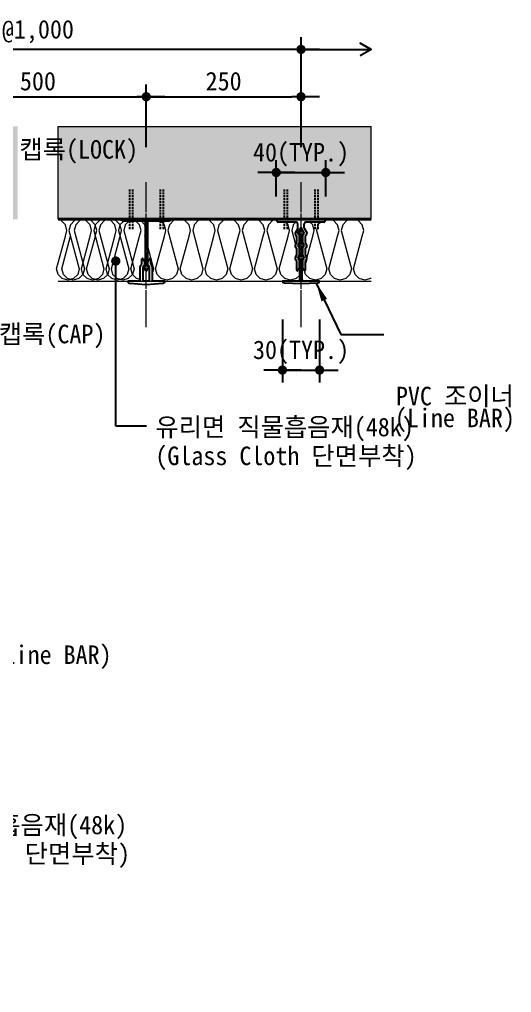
# Model space of a CAD drawing. Header units: millimetres. Extents: x 209 to 75467, y 6568 to 12199.
# Drawn here: x 45063 to 45858, y 10473 to 12047 of the extents above; entities that cross this region are included whole.
import ezdxf
from ezdxf.enums import TextEntityAlignment as Align

# ---------------------------------------------------------------- set-up
doc = ezdxf.new("R2010")
doc.units = ezdxf.units.MM
doc.header["$MEASUREMENT"] = 0
doc.linetypes.add('CEN', pattern=[62, 60, -1, 0, -1])
doc.linetypes.add('HIDDEN2', pattern=[0.1875, 0.125, -0.0625])
doc.layers.get('0').update_dxf_attribs({"linetype": 'CONTINUOUS'})
for name, color, linetype, lineweight in [('A-CNTL', 1, 'CEN', 15), ('A-CONC-LIN1', 2, 'CONTINUOUS', 40), ('A-DIMS', 7, 'CONTINUOUS', 25), ('A-ELEV-LIN2', 7, 'CONTINUOUS', 25), ('A-ELEV-LIN3', 8, 'CONTINUOUS', 18), ('A-MKXS-LEAD', 7, 'CONTINUOUS', 25), ('A-MKXS-TEXT1', 3, 'CONTINUOUS', 25), ('A-XXXX-SYMB', 7, 'CONTINUOUS', 25)]:
    doc.layers.add(name, color=color, linetype=linetype, lineweight=lineweight)
doc.layers.add('A-XXXX-NPLT', color=144, linetype='CONTINUOUS', lineweight=0, plot=False)
doc.layers.add('A-XXXX-SOLD', color=252, linetype='CONTINUOUS')
doc.styles.add('HY울릉도L', font='H2GTRE.TTF')
doc.styles.add('돋움체', font='')
doc.styles.get('돋움체').set_extended_font_data('DotumChe')
doc.dimstyles.new('CDIM', dxfattribs={"dimtxt": 3, "dimasz": 1.5, "dimexe": 2, "dimexo": 1, "dimgap": 1, "dimtad": 1, "dimdec": 0, "dimrnd": 0.5, "dimzin": 0, "dimdsep": 32, "dimlunit": 6, "dimtxsty": 'HY울릉도L', "dimblk1": '_CIDOT', "dimblk2": '_CIDOT', "dimsah": 1, "dimcen": 5.5, "dimclrd": 2, "dimclre": 2, "dimclrt": 7, "dimadec": 0, "dimazin": 0, "dimtfac": 1, "dimtdec": 0, "dimtix": 1, "dimtmove": 2, "dimatfit": 1, "dimldrblk": '_CIDOT', "dimfxl": 1, "dimtolj": 1, "dimtzin": 0, "dimlwd": -1, "dimarcsym": 0})

# ---------------------------------------------------------------- blocks, each defined once
blk = doc.blocks.new('_CIDOT')
at = {"color": 0, "linetype": 'ByBlock'}
blk.add_line((2, 0), (-1, 0), dxfattribs=at)
at = {"color": 0, "linetype": 'ByBlock', "const_width": 0.5}
blk.add_lwpolyline([(-0.25, 0, 1), (0.25, 0, 1)], format="xyb", close=True, dxfattribs=at)
blk = doc.blocks.new('*D168')
at = {"layer": 'A-DIMS', "lineweight": -2, "transparency": 16777216}
for p, q in [((44667.7, 11840.5), (44667.7, 12018.6)), ((45517.7, 11840.5), (45517.7, 12018.6))]:
    blk.add_line(p, q, dxfattribs=at)
at = {"layer": 'A-DIMS', "transparency": 16777216}
blk.add_line((45502.7, 11998.6), (44682.7, 11998.6), dxfattribs=at)
at = {"layer": 'A-DIMS', "transparency": 16777216, "xscale": 15, "yscale": 15, "zscale": 15, "rotation": 180}
blk.add_blockref('_CIDOT', (44667.7, 11998.6), dxfattribs=at)
at = {"layer": 'A-DIMS', "transparency": 16777216, "xscale": 15, "yscale": 15, "zscale": 15}
blk.add_blockref('_CIDOT', (45517.7, 11998.6), dxfattribs=at)
at = {"layer": 'A-DIMS', "color": 3, "transparency": 16777216, "insert": (45092.7, 12027.4), "char_height": 30, "attachment_point": 5, "style": '돋움체'}
blk.add_mtext('\\A1;@1,000', dxfattribs=at)
blk = doc.blocks.new('*D169')
at = {"layer": 'A-DIMS', "lineweight": -2, "transparency": 16777216}
for p, q in [((44917.7, 11840.5), (44917.7, 11942.1)), ((45267.7, 11840.5), (45267.7, 11942.1))]:
    blk.add_line(p, q, dxfattribs=at)
at = {"layer": 'A-DIMS', "transparency": 16777216}
blk.add_line((44932.7, 11922.1), (45252.7, 11922.1), dxfattribs=at)
at = {"layer": 'A-DIMS', "transparency": 16777216, "xscale": 15, "yscale": 15, "zscale": 15, "rotation": 180}
blk.add_blockref('_CIDOT', (44917.7, 11922.1), dxfattribs=at)
at = {"layer": 'A-DIMS', "transparency": 16777216, "xscale": 15, "yscale": 15, "zscale": 15}
blk.add_blockref('_CIDOT', (45267.7, 11922.1), dxfattribs=at)
at = {"layer": 'A-DIMS', "color": 3, "transparency": 16777216, "insert": (45092.7, 11947.1), "char_height": 30, "attachment_point": 5, "style": '돋움체'}
blk.add_mtext('\\A1;500', dxfattribs=at)
blk = doc.blocks.new('*D170')
at = {"layer": 'A-DIMS', "lineweight": -2, "transparency": 16777216}
for p, q in [((45267.7, 11840.5), (45267.7, 11942.1)), ((45517.7, 11840.5), (45517.7, 11942.1))]:
    blk.add_line(p, q, dxfattribs=at)
at = {"layer": 'A-DIMS', "transparency": 16777216}
blk.add_line((45282.7, 11922.1), (45502.7, 11922.1), dxfattribs=at)
at = {"layer": 'A-DIMS', "transparency": 16777216, "xscale": 15, "yscale": 15, "zscale": 15, "rotation": 180}
blk.add_blockref('_CIDOT', (45267.7, 11922.1), dxfattribs=at)
at = {"layer": 'A-DIMS', "transparency": 16777216, "xscale": 15, "yscale": 15, "zscale": 15}
blk.add_blockref('_CIDOT', (45517.7, 11922.1), dxfattribs=at)
at = {"layer": 'A-DIMS', "color": 3, "transparency": 16777216, "insert": (45392.7, 11947.1), "char_height": 30, "attachment_point": 5, "style": '돋움체'}
blk.add_mtext('\\A1;250', dxfattribs=at)
blk = doc.blocks.new('*D178')
at = {"layer": 'A-DIMS', "lineweight": -2, "transparency": 16777216}
for p, q in [((45487.7, 11561.7), (45487.7, 11460.1)), ((45547.7, 11561.7), (45547.7, 11460.1))]:
    blk.add_line(p, q, dxfattribs=at)
at = {"layer": 'A-DIMS', "transparency": 16777216}
for p, q in [((45472.7, 11480.1), (45457.7, 11480.1)), ((45487.7, 11480.1), (45547.7, 11480.1)), ((45562.7, 11480.1), (45577.7, 11480.1))]:
    blk.add_line(p, q, dxfattribs=at)
at = {"layer": 'A-DIMS', "transparency": 16777216, "xscale": 15, "yscale": 15, "zscale": 15}
blk.add_blockref('_CIDOT', (45487.7, 11480.1), dxfattribs=at)
at = {"layer": 'A-DIMS', "transparency": 16777216, "xscale": 15, "yscale": 15, "zscale": 15, "rotation": 180}
blk.add_blockref('_CIDOT', (45547.7, 11480.1), dxfattribs=at)
at = {"layer": 'A-DIMS', "color": 3, "transparency": 16777216, "insert": (45517.7, 11508.9), "char_height": 30, "attachment_point": 5, "style": '돋움체'}
blk.add_mtext('\\A1;30(TYP.)', dxfattribs=at)
blk = doc.blocks.new('*D179')
at = {"layer": 'A-DIMS', "lineweight": -2, "transparency": 16777216}
for p, q in [((45477.7, 11760.7), (45477.7, 11819.6)), ((45557.7, 11760.7), (45557.7, 11819.6))]:
    blk.add_line(p, q, dxfattribs=at)
at = {"layer": 'A-DIMS', "transparency": 16777216}
for p, q in [((45462.7, 11799.6), (45447.7, 11799.6)), ((45477.7, 11799.6), (45557.7, 11799.6)), ((45572.7, 11799.6), (45587.7, 11799.6))]:
    blk.add_line(p, q, dxfattribs=at)
at = {"layer": 'A-DIMS', "transparency": 16777216, "xscale": 15, "yscale": 15, "zscale": 15}
blk.add_blockref('_CIDOT', (45477.7, 11799.6), dxfattribs=at)
at = {"layer": 'A-DIMS', "transparency": 16777216, "xscale": 15, "yscale": 15, "zscale": 15, "rotation": 180}
blk.add_blockref('_CIDOT', (45557.7, 11799.6), dxfattribs=at)
at = {"layer": 'A-DIMS', "color": 3, "transparency": 16777216, "insert": (45517.7, 11828.4), "char_height": 30, "attachment_point": 5, "style": '돋움체'}
blk.add_mtext('\\A1;40(TYP.)', dxfattribs=at)

msp = doc.modelspace()

# ---------------------------------------------------------------- hatches: boundary and pattern name
at = {"layer": 'A-XXXX-SOLD'}
h = msp.add_hatch(color=256, dxfattribs=at)
h.paths.add_polyline_path([(45631.3, 9824.1), (45631.3, 9674.1), (44417.7, 9674.1), (44417.7, 10416.5), (44567.7, 10416.5), (44567.7, 9824.1)])
h.paths.add_polyline_path([(44567.7, 10481.8), (44417.7, 10481.8), (44417.7, 11266.5), (44567.7, 11266.5)])
edge = h.paths.add_edge_path()
edge.add_line((44567.7, 11331.8), (44417.7, 11331.8))
edge.add_line((44417.7, 11874.1), (44417.7, 11331.8))
edge.add_line((44417.7, 11874.1), (45060, 11874.1))
edge.add_line((45060, 11724.1), (45060, 11874.1))
edge.add_line((44417.7, 11724.1), (45060, 11724.1))
edge.add_line((44567.7, 11724.1), (44567.7, 11331.8))
h.paths.add_polyline_path([(45125.3, 11724.1), (45125.3, 11874.1), (45631.3, 11874.1), (45631.3, 11724.1)])

# ---------------------------------------------------------------- linework, layer by layer
at = {"layer": 'A-CNTL'}
for p, q in [((45267.7, 11549.3), (45267.7, 11784.1)), ((45517.7, 11549.3), (45517.7, 11784.1))]:
    msp.add_line(p, q, dxfattribs=at)
at = {"layer": 'A-CONC-LIN1'}
msp.add_line((45125.3, 11724.1), (45631.3, 11724.1), dxfattribs=at)
at = {"layer": 'A-DIMS'}
msp.add_lwpolyline([(45517.7, 11998.6), (45631.3, 11998.6), (45613.3, 12008.9), (45631.3, 11998.6), (45613.3, 11988.2)], dxfattribs=at)
at = {"layer": 'A-ELEV-LIN2'}
for p, q in [((45515.7, 11626.2), (45515.7, 11659.7)), ((45519.7, 11626.2), (45519.7, 11659.7))]:
    msp.add_line(p, q, dxfattribs=at)
at = {"layer": 'A-ELEV-LIN3'}
msp.add_line((45125.3, 11624.1), (45631.3, 11624.1), dxfattribs=at)
for points in [[(45176.9, 11696.7), (45179.3, 11705.8), (45176.9, 11715), (45170.2, 11721.7), (45161.1, 11724.1), (45151.9, 11721.7), (45145.2, 11715), (45142.8, 11705.8), (45159.4, 11643.9), (45156.9, 11634.8), (45150.3, 11628.1), (45141.1, 11625.6), (45132, 11628.1), (45125.3, 11634.8), (45122.9, 11643.9), (45137, 11696.7)], [(45185.4, 11696.7), (45187.8, 11705.8), (45185.4, 11715), (45178.7, 11721.7), (45169.5, 11724.1), (45160.4, 11721.7), (45153.7, 11715), (45151.3, 11705.8), (45167.9, 11643.9), (45165.4, 11634.8), (45158.7, 11628.1), (45149.6, 11625.6), (45140.5, 11628.1), (45133.8, 11634.8), (45131.3, 11643.9), (45145.5, 11696.7)], [(45216.9, 11696.7), (45219.3, 11705.8), (45216.9, 11715), (45210.2, 11721.7), (45201.1, 11724.1), (45191.9, 11721.7), (45185.2, 11715), (45182.8, 11705.8), (45199.4, 11643.9), (45196.9, 11634.8), (45190.3, 11628.1), (45181.1, 11625.6), (45172, 11628.1), (45165.3, 11634.8), (45162.9, 11643.9), (45177, 11696.7)], [(45225.4, 11696.7), (45227.8, 11705.8), (45225.4, 11715), (45218.7, 11721.7), (45209.5, 11724.1), (45200.4, 11721.7), (45193.7, 11715), (45191.3, 11705.8), (45207.9, 11643.9), (45205.4, 11634.8), (45198.7, 11628.1), (45189.6, 11625.6), (45180.5, 11628.1), (45173.8, 11634.8), (45171.3, 11643.9), (45185.5, 11696.7)], [(45265.4, 11696.7), (45267.8, 11705.8), (45265.4, 11715), (45258.7, 11721.7), (45249.5, 11724.1), (45240.4, 11721.7), (45233.7, 11715), (45231.3, 11705.8), (45247.9, 11643.9), (45245.4, 11634.8), (45238.7, 11628.1), (45229.6, 11625.6), (45220.5, 11628.1), (45213.8, 11634.8), (45211.3, 11643.9), (45225.5, 11696.7)], [(45336.8, 11696.7), (45339.2, 11705.8), (45336.8, 11715), (45330.1, 11721.7), (45321, 11724.1), (45311.8, 11721.7), (45305.1, 11715), (45302.7, 11705.8), (45319.3, 11643.9), (45316.8, 11634.8), (45310.1, 11628.1), (45301, 11625.6), (45291.9, 11628.1), (45285.2, 11634.8), (45282.7, 11643.9), (45296.9, 11696.7)], [(45376.8, 11696.7), (45379.2, 11705.8), (45376.8, 11715), (45370.1, 11721.7), (45361, 11724.1), (45351.8, 11721.7), (45345.1, 11715), (45342.7, 11705.8), (45359.3, 11643.9), (45356.8, 11634.8), (45350.1, 11628.1), (45341, 11625.6), (45331.9, 11628.1), (45325.2, 11634.8), (45322.7, 11643.9), (45336.9, 11696.7)], [(45416.8, 11696.7), (45419.2, 11705.8), (45416.8, 11715), (45410.1, 11721.7), (45401, 11724.1), (45391.8, 11721.7), (45385.1, 11715), (45382.7, 11705.8), (45399.3, 11643.9), (45396.8, 11634.8), (45390.1, 11628.1), (45381, 11625.6), (45371.9, 11628.1), (45365.2, 11634.8), (45362.7, 11643.9), (45376.9, 11696.7)], [(45456.8, 11696.7), (45459.2, 11705.8), (45456.8, 11715), (45450.1, 11721.7), (45441, 11724.1), (45431.8, 11721.7), (45425.1, 11715), (45422.7, 11705.8), (45439.3, 11643.9), (45436.8, 11634.8), (45430.1, 11628.1), (45421, 11625.6), (45411.9, 11628.1), (45405.2, 11634.8), (45402.7, 11643.9), (45416.9, 11696.7)], [(45576.7, 11696.7), (45579.1, 11705.8), (45576.7, 11715), (45570, 11721.7), (45560.8, 11724.1), (45557.6, 11723.2)], [(45616.7, 11696.7), (45619.1, 11705.8), (45616.7, 11715), (45610, 11721.7), (45600.8, 11724.1), (45591.7, 11721.7), (45585, 11715), (45582.6, 11705.8), (45599.2, 11643.9), (45596.7, 11634.8), (45590, 11628.1), (45580.9, 11625.6), (45571.8, 11628.1), (45565.1, 11634.8), (45562.6, 11643.9), (45576.8, 11696.7)], [(45137, 11696.7), (45139.5, 11705.8), (45137, 11715), (45130.3, 11721.7), (45125.3, 11723)], [(45231.2, 11720.9), (45225.2, 11715), (45222.8, 11705.8), (45239.4, 11643.9), (45236.9, 11634.8), (45230.3, 11628.1), (45221.1, 11625.6), (45212, 11628.1), (45205.3, 11634.8), (45202.9, 11643.9), (45217, 11696.7)], [(45256.9, 11696.7), (45259.3, 11705.8), (45256.9, 11715), (45251.3, 11720.5)], [(45296.9, 11696.7), (45299.3, 11705.8), (45296.9, 11715), (45291.2, 11720.7)], [(45477.7, 11723.3), (45471.7, 11721.7), (45465, 11715), (45462.6, 11705.8), (45479.2, 11643.9), (45476.7, 11634.8), (45470, 11628.1), (45460.9, 11625.6), (45451.8, 11628.1), (45445.1, 11634.8), (45442.6, 11643.9), (45456.8, 11696.7)], [(45496.7, 11696.7), (45499.1, 11705.8), (45496.7, 11715), (45492.2, 11719.5)], [(45509.5, 11719.5), (45505, 11715), (45502.6, 11705.8), (45508.7, 11682.9)], [(45549.5, 11719.5), (45545, 11715), (45542.6, 11705.8), (45559.2, 11643.9), (45556.7, 11634.8), (45550, 11628.1), (45540.9, 11625.6), (45531.8, 11628.1), (45525.1, 11634.8), (45523.5, 11640.7)], [(45536.7, 11696.7), (45539.1, 11705.8), (45536.7, 11715), (45532.2, 11719.5)], [(45258.1, 11626.4), (45252, 11628.1), (45245.3, 11634.8), (45242.9, 11643.9), (45257, 11696.7)], [(45515.7, 11633.7), (45510, 11628.1), (45500.9, 11625.6), (45491.8, 11628.1), (45485.1, 11634.8), (45482.6, 11643.9), (45496.8, 11696.7)], [(45527.2, 11661), (45536.8, 11696.7)], [(45631.3, 11629.4), (45629.9, 11628.1), (45620.8, 11625.6), (45611.6, 11628.1), (45605, 11634.8), (45602.5, 11643.9), (45616.7, 11696.7)], [(45269.7, 11680.2), (45279.4, 11643.9), (45277.2, 11635.7)]]:
    msp.add_lwpolyline(points, dxfattribs=at)
at = {"layer": 'A-MKXS-LEAD'}
for p, q in [((45218.5, 11389.5), (45218.5, 11656.4)), ((45542.4, 11620.4), (45581.9, 11537.6)), ((45581.9, 11537.6), (45651.7, 11537.6)), ((45268.1, 11389.5), (45218.5, 11389.5))]:
    msp.add_line(p, q, dxfattribs=at)
at = {"layer": 'A-MKXS-LEAD', "const_width": 7.5}
msp.add_lwpolyline([(45222.2, 11656.4, 1), (45214.7, 11656.4, 1)], format="xyb", close=True, dxfattribs=at)
at = {"layer": 'A-MKXS-LEAD'}
msp.add_lwpolyline([(45542.4, 11620.4, 10, 10, 0), (45542.4, 11620.4, 0, 10, 0), (45555.3, 11593.3, 10, 10, 0)], format="xyseb", dxfattribs=at)
at = {"layer": 'A-XXXX-NPLT'}
for p, q in [((45125.3, 11724.1), (45125.3, 11874.1)), ((45125.3, 11874.1), (45631.3, 11874.1)), ((45631.3, 11724.1), (45631.3, 11874.1))]:
    msp.add_line(p, q, dxfattribs=at)
at = {"layer": 'A-XXXX-SYMB', "linetype": 'HIDDEN2', "ltscale": 25}
for p, q in [((45240.5, 11772.2), (45240.5, 11707.3)), ((45245.5, 11772.2), (45245.5, 11707.3)), ((45289.9, 11772.2), (45289.9, 11707.3)), ((45294.9, 11772.2), (45294.9, 11707.3)), ((45490.5, 11772.2), (45490.5, 11707.3)), ((45495.5, 11772.2), (45495.5, 11707.3)), ((45539.9, 11772.2), (45539.9, 11707.3)), ((45544.9, 11772.2), (45544.9, 11707.3))]:
    msp.add_line(p, q, dxfattribs=at)
at = {"layer": 'A-XXXX-SYMB'}
for p, q in [((45477.7, 11724.1), (45557.7, 11724.1)), ((45477.7, 11723.9), (45477.7, 11724.1)), ((45557.7, 11723.9), (45557.7, 11724.1)), ((45265.7, 11720.3), (45265.7, 11648.5)), ((45269.7, 11720.3), (45269.7, 11648.5)), ((45509.6, 11719.5), (45481, 11719.5)), ((45512.4, 11709.5), (45508.1, 11702)), ((45512.1, 11700.9), (45517.7, 11710.5)), ((45512.4, 11709.5), (45512.4, 11716.7)), ((45517, 11707.7), (45513.2, 11701.2)), ((45523.2, 11700.9), (45517.7, 11710.5)), ((45518.4, 11707.7), (45522.1, 11701.2)), ((45522.9, 11709.5), (45522.9, 11716.7)), ((45522.9, 11709.5), (45527.2, 11702)), ((45554.3, 11719.5), (45525.7, 11719.5)), ((45508.1, 11702), (45508.1, 11700.9)), ((45510.8, 11697), (45510.1, 11697.4)), ((45510.8, 11686.6), (45510.8, 11697)), ((45512.1, 11700.9), (45514.9, 11699.3)), ((45515.7, 11699.8), (45513.2, 11701.2)), ((45514.9, 11699.3), (45514.9, 11685.6)), ((45515.7, 11685.4), (45515.7, 11699.8)), ((45519.7, 11699.8), (45522.1, 11701.2)), ((45519.7, 11685.4), (45519.7, 11699.8)), ((45520.5, 11699.3), (45523.2, 11700.9)), ((45520.5, 11685.6), (45520.5, 11699.3)), ((45525.2, 11697.4), (45524.5, 11697)), ((45524.5, 11697), (45524.5, 11686.6)), ((45527.2, 11702), (45527.2, 11700.9)), ((45508.7, 11682.9), (45510.8, 11686.6)), ((45510.8, 11677), (45510.1, 11677.4)), ((45510.8, 11666.6), (45510.8, 11677)), ((45514.9, 11685.6), (45512.1, 11680.9)), ((45512.1, 11680.9), (45514.9, 11679.3)), ((45515.7, 11685.4), (45513.2, 11681.1)), ((45515.7, 11679.7), (45513.2, 11681.1)), ((45514.9, 11679.3), (45514.9, 11665.5)), ((45515.7, 11665.3), (45515.7, 11679.7)), ((45519.7, 11685.4), (45522.1, 11681.1)), ((45519.7, 11679.7), (45522.1, 11681.1)), ((45519.7, 11665.3), (45519.7, 11679.7)), ((45523.2, 11680.9), (45520.5, 11685.6)), ((45520.5, 11679.3), (45523.2, 11680.9)), ((45520.5, 11665.5), (45520.5, 11679.3)), ((45524.5, 11686.6), (45526.7, 11682.9)), ((45525.2, 11677.4), (45524.5, 11677)), ((45524.5, 11677), (45524.5, 11666.6)), ((45508.7, 11662.8), (45510.8, 11666.6)), ((45514.9, 11665.5), (45512.1, 11660.8)), ((45512.1, 11660.8), (45514.9, 11659.2)), ((45515.7, 11665.3), (45513.2, 11661.1)), ((45515.7, 11659.7), (45513.2, 11661.1)), ((45519.7, 11665.3), (45522.1, 11661.1)), ((45519.7, 11659.7), (45522.1, 11661.1)), ((45523.2, 11660.8), (45520.5, 11665.5)), ((45520.5, 11659.2), (45523.2, 11660.8)), ((45524.5, 11666.6), (45526.7, 11662.8)), ((45258.1, 11624.1), (45258.1, 11647.4)), ((45260.1, 11650.9), (45260.8, 11651.3)), ((45260.8, 11651.3), (45260.8, 11659.8)), ((45262.3, 11660.2), (45264.9, 11655.9)), ((45264.9, 11649), (45262.4, 11647.5)), ((45262.4, 11647.5), (45262.4, 11624.1)), ((45265.7, 11648.5), (45263.2, 11647.1)), ((45267, 11640.6), (45263.2, 11647.1)), ((45264.9, 11655.9), (45264.9, 11649)), ((45268.4, 11640.6), (45272.1, 11647.1)), ((45269.7, 11648.5), (45272.1, 11647.1)), ((45270.5, 11655.9), (45273, 11660.2)), ((45270.5, 11649), (45270.5, 11655.9)), ((45272.9, 11647.5), (45270.5, 11649)), ((45272.9, 11624.1), (45272.9, 11647.5)), ((45274.5, 11659.8), (45274.5, 11651.3)), ((45274.5, 11651.3), (45275.2, 11650.9)), ((45277.2, 11647.4), (45277.2, 11624.1)), ((45510.8, 11656.9), (45510.1, 11657.3)), ((45510.8, 11641.5), (45510.8, 11656.9)), ((45514.9, 11645.4), (45512.3, 11641.1)), ((45514.9, 11659.2), (45514.9, 11645.4)), ((45520.5, 11645.4), (45520.5, 11659.2)), ((45523, 11641.1), (45520.5, 11645.4)), ((45525.2, 11657.3), (45524.5, 11656.9)), ((45524.5, 11656.9), (45524.5, 11641.5)), ((45237.7, 11624.1), (45237.7, 11623.7)), ((45258.1, 11624.1), (45237.7, 11624.1)), ((45240.8, 11620.5), (45267.7, 11618.6)), ((45272.9, 11624.1), (45262.4, 11624.1)), ((45267.7, 11618.6), (45294.5, 11620.5)), ((45297.7, 11624.1), (45277.2, 11624.1)), ((45297.7, 11623.7), (45297.7, 11624.1))]:
    msp.add_line(p, q, dxfattribs=at)
for points in [[(45307.7, 11724.1), (45307.7, 11723.7, -0.411872), (45304.9, 11720.9), (45267.7, 11720.3), (45230.4, 11720.9, -0.411872), (45227.7, 11723.7), (45227.7, 11724.1), (45307.7, 11724.1)], [(45513.6, 11624.1), (45487.7, 11624.1), (45487.7, 11623.7, 0.411872), (45490.4, 11620.9), (45517.7, 11620.3), (45544.9, 11620.9, 0.411872), (45547.7, 11623.7), (45547.7, 11624.1), (45521.7, 11624.1, -0.414214), (45519.7, 11626.2)]]:
    msp.add_lwpolyline(points, format="xyb", dxfattribs=at)
for points in [[(45270.6, 11720.3), (45269.7, 11719.4)], [(45524.5, 11650.8), (45526.6, 11658.6)]]:
    msp.add_lwpolyline(points, dxfattribs=at)
for centre, radius, start, end in [((45482.1, 11723.7), 4.39, 178.2425, 255.8802), ((45553.3, 11723.7), 4.39, 284.1198, 1.7575), ((45509.6, 11716.7), 2.81, 360, 89.4531), ((45517.7, 11707.3), 0.803, 30, 150), ((45525.7, 11716.7), 2.81, 90.5469, 180), ((45512.1, 11700.9), 4.01, 180, 240), ((45523.2, 11700.9), 4.01, 300, 0), ((45512.1, 11680.9), 4.01, 150, 240), ((45523.2, 11680.9), 4.01, 300, 30), ((45261.6, 11659.8), 0.803, 30, 180), ((45273.7, 11659.8), 0.803, 0, 150), ((45512.1, 11660.8), 4.01, 150, 240), ((45523.2, 11660.8), 4.01, 300, 30), ((45262.1, 11647.4), 4.01, 120, 180), ((45273.2, 11647.4), 4.01, 360, 60), ((45267.7, 11641), 0.803, 210, 330), ((45511.6, 11641.5), 0.803, 180, 330), ((45523.7, 11641.5), 0.803, 210, 360), ((45240.9, 11623.7), 3.21, 180, 269.4531), ((45294.5, 11623.7), 3.21, 270.5469, 0), ((45513.6, 11626.2), 2.01, 270, 0)]:
    msp.add_arc(centre, radius, start, end, dxfattribs=at)

# ---------------------------------------------------------------- texts
at = {"layer": 'A-MKXS-TEXT1', "style": '돋움체'}
for s, p in [('캡록(LOCK)', (45158.6, 11834.9)), ('캡록(CAP)', (45115.6, 11536.3)), ('PVC 조이너', (45766.3, 11438.4)), ('(Line BAR)', (45766.3, 11400.4)), ('PVC 조이너(Line BAR)', (45019.5, 11017.7))]:
    msp.add_text(s, height=30, dxfattribs=at).set_placement(p, align=Align.MIDDLE)
for s, p in [('유리면 직물흡음재(48k)', (45282.4, 11373)), ('(Glass Cloth 단면부착)', (45282.4, 11326.4)), ('유리면 직물흡음재(48k)', (44819.3, 10729.5)), ('(Glass Cloth 단면부착)', (44819.3, 10683))]:
    msp.add_text(s, height=30, dxfattribs=at).set_placement(p)

# ---------------------------------------------------------------- dimensions: what is measured, and where the dimension line sits
at = {"layer": 'A-DIMS'}
dim = msp.add_linear_dim(base=(44667.7, 11998.6), p1=(45517.7, 11830.5), p2=(44667.7, 11830.5), angle=180, text='@1,000', dimstyle='CDIM', override={"dimscale": 10, "dimtxsty": '돋움체', "dimclrd": 256, "dimclre": 256, "dimclrt": 3}, dxfattribs=at)
dim.commit()
dim.dimension.update_dxf_attribs({"geometry": '*D168', "text_midpoint": (45092.7, 12027.4)})
for base, p1, p2, text, picture, middle in [((45267.7, 11922.1), (44917.7, 11830.5), (45267.7, 11830.5), '500', '*D169', (45092.7, 11947.1)), ((45517.7, 11922.1), (45267.7, 11830.5), (45517.7, 11830.5), '250', '*D170', (45392.7, 11947.1)), ((45557.7, 11799.6), (45477.7, 11750.7), (45557.7, 11750.7), '40(TYP.)', '*D179', (45517.7, 11828.4)), ((45547.7, 11480.1), (45487.7, 11571.7), (45547.7, 11571.7), '30(TYP.)', '*D178', (45517.7, 11508.9))]:
    dim = msp.add_linear_dim(base=base, p1=p1, p2=p2, text=text, dimstyle='CDIM', override={"dimscale": 10, "dimtxsty": '돋움체', "dimclrd": 256, "dimclre": 256, "dimclrt": 3}, dxfattribs=at)
    dim.commit()
    dim.dimension.update_dxf_attribs({"geometry": picture, "text_midpoint": middle})

doc.saveas('drawing.dxf')
